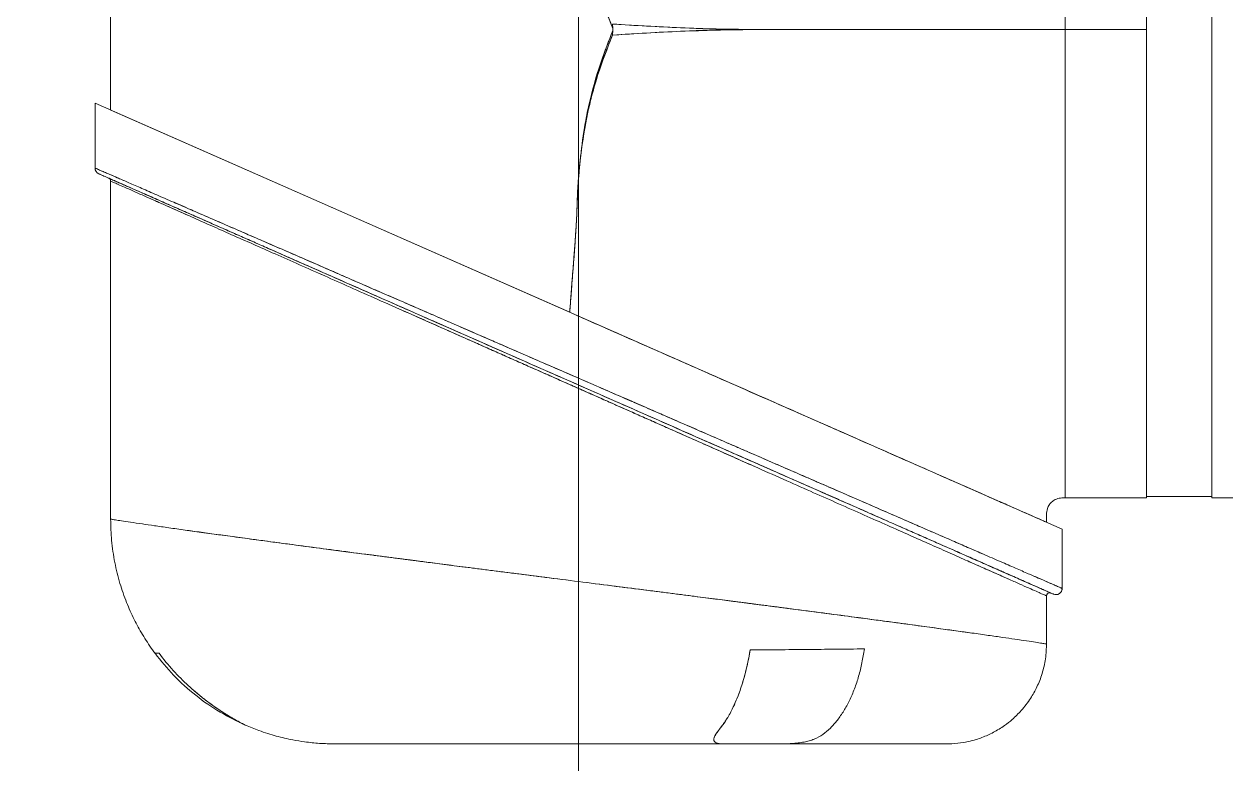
# Model space of a CAD drawing. Header units: millimetres. Extents: x 54 to 415, y 5 to 258.
# Drawn here: x 105.48 to 111.9, y 225.33 to 229.28 of the extents above; entities that cross this region are included whole.
import ezdxf

# ---------------------------------------------------------------- set-up
doc = ezdxf.new("R2010")
doc.units = ezdxf.units.MM
doc.linetypes.add('CENTERX2', pattern=[20.32, 12.7, -2.54, 2.54, -2.54])

msp = doc.modelspace()

# ---------------------------------------------------------------- linework, layer by layer
at = {"color": 7, "linetype": 'CENTERX2', "lineweight": 0, "ltscale": 1.333333}
msp.add_line((108.44165, 234.42107), (108.44165, 224.30773), dxfattribs=at)
at = {"color": 7, "linetype": 'Continuous', "lineweight": 15}
for p, q in [((105.94165, 232.07107), (105.94165, 228.82415)), ((111.47498, 231.74691), (111.47498, 226.76189)), ((111.82498, 231.75357), (111.82498, 226.75523)), ((111.82498, 231.74691), (111.82498, 226.76189)), ((108.62464, 229.2599), (108.62295, 229.2837)), ((108.62464, 229.2599), (108.62295, 229.2837)), ((108.62464, 229.2489), (108.62295, 229.2251)), ((108.62295, 229.2251), (108.62464, 229.2489)), ((108.62464, 229.2489), (108.62464, 229.2599)), ((108.62464, 229.2599), (108.62464, 229.2489)), ((111.47498, 229.2544), (111.04165, 229.2544)), ((105.85831, 228.86082), (105.85831, 228.51505)), ((111.02498, 226.58748), (105.85831, 228.86082)), ((108.39441, 227.74494), (105.94241, 228.82382)), ((108.44165, 228.46125), (108.44947, 228.55404)), ((108.44947, 228.55404), (108.4499, 228.554)), ((105.94165, 228.44584), (105.94165, 226.64107)), ((111.04165, 226.755), (111.47498, 226.755)), ((111.47498, 226.76107), (111.82498, 226.76107)), ((111.82498, 226.7544), (111.97498, 226.7544)), ((111.02498, 226.27079), (111.02498, 226.58748)), ((110.94165, 225.97364), (110.94165, 226.23109))]:
    msp.add_line(p, q, dxfattribs=at)
at = {"color": 7, "linetype": 'CENTERX2', "lineweight": 0}
msp.add_circle((115.70831, 174.75907), 62.01667, dxfattribs=at)
at = {"color": 7, "linetype": 'Continuous', "lineweight": 15}
msp.add_circle((115.70831, 174.75907), 56.66667, dxfattribs=at)
for centre, radius, start, end in [((105.89165, 228.51505), 0.03333, 180, 246.250506), ((105.92498, 228.44576), 0.01667, 0, 66.250506), ((110.99165, 226.27105), 0.03333, 246.250506, 0), ((110.95831, 226.23109), 0.01667, 66.250506, 180)]:
    msp.add_arc(centre, radius, start, end, dxfattribs=at)
for points, knots in [([(111.04165, 229.2544), (111.04165, 229.33603), (111.04165, 229.49948), (111.04165, 229.74237), (111.04165, 229.9804), (111.04165, 230.21136), (111.04165, 230.43314), (111.04165, 230.64368), (111.04165, 230.84066), (111.04165, 231.02232), (111.04165, 231.18712), (111.04165, 231.33334), (111.04165, 231.45952), (111.04165, 231.5646), (111.04165, 231.64766), (111.04165, 231.708), (111.04165, 231.74514), (111.04165, 231.75808), (111.04165, 231.74533), (111.04165, 231.70834), (111.04165, 231.64813), (111.04165, 231.56523), (111.04165, 231.46016), (111.04165, 231.33395), (111.04165, 231.18764), (111.04165, 231.02282), (111.04165, 230.84117), (111.04165, 230.64415), (111.04165, 230.43354), (111.04165, 230.21168), (111.04165, 229.98068), (111.04165, 229.74256), (111.04165, 229.49956), (111.04165, 229.33603), (111.04165, 229.2544)], [0, 0, 0, 0, 0.0311936, 0.0624662, 0.0937216, 0.1248574, 0.1561008, 0.187374, 0.2185675, 0.249725, 0.2810045, 0.3122848, 0.3434681, 0.3747482, 0.40604, 0.437343, 0.4685889, 0.4998768, 0.5311815, 0.5624692, 0.5937359, 0.6250402, 0.6563457, 0.6875979, 0.7188899, 0.750191, 0.78135, 0.8125442, 0.8438515, 0.8751002, 0.9062374, 0.9375057, 0.968805, 1, 1, 1, 1]), ([(111.47498, 229.2544), (111.47498, 229.3236), (111.47498, 229.46199), (111.47498, 229.66988), (111.47498, 229.87708), (111.47498, 230.07979), (111.47498, 230.27539), (111.47498, 230.46288), (111.47498, 230.64378), (111.47498, 230.81421), (111.47498, 230.97279), (111.47498, 231.11855), (111.47498, 231.25262), (111.47498, 231.37212), (111.47498, 231.47617), (111.47498, 231.56435), (111.47498, 231.63712), (111.47498, 231.69317), (111.47498, 231.73194), (111.47498, 231.75314), (111.47498, 231.75571), (111.47498, 231.73899), (111.47498, 231.70491), (111.47498, 231.65505), (111.47498, 231.5887), (111.47498, 231.50578), (111.47498, 231.4064), (111.47498, 231.29083), (111.47498, 231.15919), (111.47498, 231.01397), (111.47498, 230.85722), (111.47498, 230.6906), (111.47498, 230.51203), (111.47498, 230.32476), (111.47498, 230.13078), (111.47498, 229.93186), (111.47498, 229.72597), (111.47498, 229.54256), (111.47498, 229.38473), (111.47498, 229.29784), (111.47498, 229.2544)], [0, 0, 0, 0, 0.0264435, 0.0528871, 0.08, 0.1073125, 0.1337605, 0.1603941, 0.1873145, 0.2146281, 0.2410459, 0.2676485, 0.2945362, 0.3218143, 0.348266, 0.3749004, 0.4018159, 0.4291138, 0.4559619, 0.4828083, 0.5100599, 0.5377426, 0.5638242, 0.5901729, 0.6165213, 0.6431446, 0.670053, 0.6969611, 0.7242625, 0.7519714, 0.7785829, 0.8051943, 0.8321893, 0.8595804, 0.8860031, 0.912611, 0.9395048, 0.966791, 0.9833955, 1, 1, 1, 1]), ([(108.62464, 229.2599), (108.59609, 229.33413), (108.53858, 229.48364), (108.47949, 229.71678), (108.45957, 229.87581), (108.44969, 229.95478)], [0, 0, 0, 0, 0.3317279, 0.6681301, 1, 1, 1, 1]), ([(108.44969, 229.95478), (108.45658, 229.89516), (108.47037, 229.77598), (108.50917, 229.59979), (108.5587, 229.42678), (108.60275, 229.3153), (108.62464, 229.2599)], [0, 0, 0, 0, 0.2502094, 0.5001679, 0.7515877, 1, 1, 1, 1]), ([(108.44947, 228.55404), (108.45645, 228.61361), (108.47042, 228.73277), (108.50915, 228.90898), (108.55871, 229.08203), (108.60275, 229.1935), (108.62464, 229.2489)], [0, 0, 0, 0, 0.2500242, 0.500187, 0.751597, 1, 1, 1, 1]), ([(108.62464, 229.2489), (108.59609, 229.17467), (108.53858, 229.02517), (108.47949, 228.79202), (108.45957, 228.63299), (108.44969, 228.55402)], [0, 0, 0, 0, 0.33172832, 0.6681306, 1, 1, 1, 1]), ([(108.62295, 229.2251), (108.60564, 229.18251), (108.57381, 229.10422), (108.53803, 228.99431), (108.51523, 228.91337), (108.50069, 228.85509), (108.49093, 228.8126), (108.48198, 228.76993), (108.47268, 228.72087), (108.46419, 228.66947), (108.45726, 228.61994), (108.45275, 228.58282), (108.45056, 228.56222), (108.44969, 228.55402)], [0, 0, 0, 0, 0.1982502, 0.3644323, 0.4981128, 0.5607915, 0.6234463, 0.6860974, 0.7487658, 0.8387683, 0.910677, 0.964438, 1, 1, 1, 1]), ([(108.4499, 228.554), (108.46003, 228.63105), (108.48027, 228.785), (108.53888, 229.01011), (108.59503, 229.15371), (108.62295, 229.2251)], [0, 0, 0, 0, 0.33504315, 0.66941186, 1, 1, 1, 1]), ([(108.62295, 229.2837), (108.71326, 229.27855), (108.89729, 229.26805), (109.1772, 229.2543), (109.4627, 229.25472), (109.65422, 229.25451), (109.74998, 229.2544)], [0, 0, 0, 0, 0.2406819, 0.4904894, 0.7452646, 1, 1, 1, 1]), ([(109.74998, 229.2544), (109.62217, 229.25397), (109.36766, 229.25312), (108.99173, 229.2613), (108.74411, 229.27634), (108.62295, 229.2837)], [0, 0, 0, 0, 0.3399995, 0.6770637, 1, 1, 1, 1]), ([(109.74998, 229.2544), (109.62217, 229.25483), (109.36766, 229.25569), (108.99173, 229.24751), (108.74411, 229.23246), (108.62295, 229.2251)], [0, 0, 0, 0, 0.3399995, 0.6770637, 1, 1, 1, 1]), ([(108.62295, 229.2251), (108.71326, 229.23026), (108.89729, 229.24076), (109.1772, 229.25451), (109.4627, 229.25408), (109.65422, 229.25429), (109.74998, 229.2544)], [0, 0, 0, 0, 0.2406822, 0.4904895, 0.7452646, 1, 1, 1, 1]), ([(111.04165, 229.2544), (110.92109, 229.25436), (110.787, 229.25432), (110.63938, 229.25428), (110.59878, 229.25428), (110.55819, 229.25427), (110.51759, 229.25427), (110.477, 229.25427), (110.43641, 229.25427), (110.3902, 229.25429), (110.33321, 229.25429), (110.26025, 229.25428), (110.17176, 229.25427), (110.07463, 229.25427), (109.97808, 229.2543), (109.89131, 229.25433), (109.81662, 229.25437), (109.77085, 229.25439), (109.74998, 229.2544)], [0, 0, 0, 0, 0.2800057, 0.3114353, 0.3428645, 0.3742932, 0.4057213, 0.4371485, 0.4685748, 0.5, 0.5444546, 0.6009401, 0.6694557, 0.75, 0.8265275, 0.8937019, 0.9515254, 1, 1, 1, 1]), ([(109.74998, 229.2544), (109.77578, 229.25439), (109.83537, 229.25435), (109.93676, 229.25429), (110.06217, 229.25424), (110.21161, 229.25422), (110.38507, 229.25425), (110.58257, 229.25432), (110.8041, 229.2544), (110.9598, 229.2544), (111.04165, 229.2544)], [0, 0, 0, 0, 0.0599088, 0.1384058, 0.2354966, 0.3511869, 0.4854816, 0.6383837, 0.809892, 1, 1, 1, 1]), ([(111.04165, 229.2544), (111.04165, 229.17218), (111.04165, 229.00747), (111.04165, 228.76321), (111.04165, 228.52451), (111.04165, 228.29369), (111.04165, 228.07187), (111.04165, 227.86137), (111.04165, 227.66451), (111.04165, 227.4831), (111.04165, 227.31853), (111.04165, 227.17271), (111.04165, 227.04705), (111.04165, 226.94243), (111.04165, 226.85984), (111.04165, 226.80001), (111.04165, 226.76325), (111.04165, 226.75074), (111.04165, 226.76376), (111.04165, 226.80105), (111.04165, 226.86133), (111.04165, 226.94438), (111.04165, 227.04931), (111.04165, 227.17546), (111.04165, 227.3217), (111.04165, 227.48653), (111.04165, 227.66812), (111.04165, 227.86536), (111.04165, 228.07603), (111.04165, 228.29775), (111.04165, 228.52889), (111.04165, 228.76719), (111.04165, 229.01001), (111.04165, 229.17299), (111.04165, 229.2544)], [0, 0, 0, 0, 0.0314203, 0.0629452, 0.0942649, 0.1253779, 0.156586, 0.1880051, 0.219166, 0.2502894, 0.2816656, 0.3129444, 0.3440511, 0.375284, 0.4066938, 0.4378533, 0.4690088, 0.5004215, 0.5316512, 0.5627473, 0.5940085, 0.6253819, 0.6565062, 0.6876621, 0.7190714, 0.750272, 0.781375, 0.8126816, 0.8440177, 0.8751256, 0.9063059, 0.9377192, 0.9688887, 1, 1, 1, 1]), ([(111.47498, 229.2544), (111.47498, 229.18528), (111.47498, 229.04704), (111.47498, 228.83938), (111.47498, 228.63242), (111.47498, 228.42992), (111.47498, 228.23452), (111.47498, 228.04719), (111.47498, 227.86643), (111.47498, 227.69604), (111.47498, 227.53742), (111.47498, 227.39153), (111.47498, 227.25734), (111.47498, 227.1377), (111.47498, 227.03342), (111.47498, 226.94512), (111.47498, 226.87216), (111.47498, 226.81599), (111.47498, 226.77705), (111.47498, 226.75572), (111.47498, 226.75304), (111.47498, 226.76958), (111.47498, 226.80348), (111.47498, 226.85319), (111.47498, 226.91941), (111.47498, 227.00218), (111.47498, 227.10146), (111.47498, 227.21699), (111.47498, 227.34859), (111.47498, 227.49374), (111.47498, 227.65038), (111.47498, 227.81683), (111.47498, 227.99521), (111.47498, 228.18232), (111.47498, 228.37619), (111.47498, 228.57504), (111.47498, 228.7809), (111.47498, 228.96461), (111.47498, 229.12309), (111.47498, 229.21063), (111.47498, 229.2544)], [0, 0, 0, 0, 0.0264141, 0.052828, 0.0799093, 0.107189, 0.1336073, 0.1602107, 0.1871, 0.2143809, 0.2407989, 0.2674017, 0.2942897, 0.321568, 0.3480332, 0.3746825, 0.4016133, 0.4289273, 0.4557566, 0.4825836, 0.5098165, 0.5374782, 0.5635655, 0.58992, 0.6162744, 0.6429033, 0.6698252, 0.6967471, 0.7240627, 0.751787, 0.7783836, 0.80498, 0.8319593, 0.859334, 0.8857556, 0.912362, 0.9392555, 0.9665407, 0.9832704, 1, 1, 1, 1]), ([(108.4499, 228.554), (108.44746, 228.52623), (108.44273, 228.47238), (108.43552, 228.39149), (108.43415, 228.31109), (108.42997, 228.23009), (108.42568, 228.15772), (108.42082, 228.08994), (108.41575, 228.02254), (108.40961, 227.94439), (108.40346, 227.86619), (108.3983, 227.7988), (108.39554, 227.76062), (108.39441, 227.74494)], [0, 0, 0, 0, 0.1031012, 0.1999687, 0.3002699, 0.4003905, 0.4999597, 0.5684443, 0.6517212, 0.7499848, 0.8584084, 0.9418491, 1, 1, 1, 1]), ([(108.44969, 228.55402), (108.44858, 228.5425), (108.44562, 228.51161), (108.44322, 228.48066), (108.44171, 228.46125)], [0, 0, 0, 0, 0.3726892, 1, 1, 1, 1]), ([(105.85831, 228.51505), (105.85883, 228.51482), (105.85987, 228.51437), (105.86826, 228.51072), (105.88167, 228.5049), (105.90311, 228.4956), (105.93527, 228.48162), (105.98142, 228.46157), (106.03857, 228.43676), (106.10699, 228.40704), (106.187, 228.37229), (106.27007, 228.33622), (106.35317, 228.30012), (106.43385, 228.26507), (106.52105, 228.2272), (106.60958, 228.18876), (106.69855, 228.15011), (106.78727, 228.11157), (106.88125, 228.07075), (106.9783, 228.02861), (107.06247, 227.99206), (107.13187, 227.96191), (107.18742, 227.93777), (107.2447, 227.91289), (107.3037, 227.88727), (107.36442, 227.8609), (107.42686, 227.83379), (107.51406, 227.79593), (107.63023, 227.74544), (107.74274, 227.69657), (107.8266, 227.66016), (107.87766, 227.63799), (107.92835, 227.61598), (107.97298, 227.59661), (108.02817, 227.57262), (108.1004, 227.54121), (108.20029, 227.49781), (108.31577, 227.4477), (108.39799, 227.412), (108.44165, 227.39305)], [0, 0, 0, 0, 0.0277954, 0.0556409, 0.0835475, 0.111526, 0.1508139, 0.1904606, 0.2304941, 0.2716262, 0.3134406, 0.3559632, 0.3876388, 0.4199052, 0.4527709, 0.4862445, 0.5147742, 0.5439765, 0.5738553, 0.6044143, 0.6336571, 0.6494777, 0.6655969, 0.682015, 0.6987325, 0.7157495, 0.7330664, 0.7506835, 0.7875964, 0.8274433, 0.8405744, 0.8539956, 0.867707, 0.8803901, 0.8889238, 0.9108109, 0.9366195, 0.9663492, 1, 1, 1, 1]), ([(108.44165, 227.39305), (108.40004, 227.41111), (108.32143, 227.44524), (108.21059, 227.49334), (108.12465, 227.53067), (108.06046, 227.55858), (108.01488, 227.5784), (107.96413, 227.60045), (107.90659, 227.62543), (107.84146, 227.65371), (107.77775, 227.68137), (107.71617, 227.70811), (107.65674, 227.73393), (107.59945, 227.75882), (107.54429, 227.78279), (107.452, 227.82288), (107.32615, 227.87752), (107.1718, 227.94456), (107.0228, 228.0093), (106.87921, 228.07164), (106.74139, 228.1315), (106.61194, 228.18774), (106.49105, 228.24023), (106.37907, 228.28886), (106.27772, 228.33289), (106.18701, 228.37228), (106.10699, 228.40704), (106.04411, 228.43435), (105.99529, 228.45555), (105.9577, 228.47188), (105.92612, 228.4856), (105.89817, 228.49774), (105.87602, 228.50735), (105.86108, 228.51384), (105.85924, 228.51465), (105.85831, 228.51505)], [0, 0, 0, 0, 0.0320708, 0.0606012, 0.0855911, 0.0986598, 0.1104988, 0.1211082, 0.1382986, 0.1555751, 0.17238, 0.1887133, 0.2045753, 0.2199659, 0.2348853, 0.2493337, 0.2953807, 0.3393236, 0.3811684, 0.4268614, 0.4710509, 0.5137492, 0.5582404, 0.6016584, 0.6440233, 0.6865453, 0.7283611, 0.7694966, 0.7995611, 0.8294051, 0.8590406, 0.8884792, 0.9257646, 0.9629296, 1, 1, 1, 1]), ([(105.87822, 228.48454), (105.87927, 228.48408), (105.88135, 228.48316), (105.89835, 228.47568), (105.92545, 228.46376), (105.9634, 228.44706), (106.0119, 228.42572), (106.0708, 228.3998), (106.13972, 228.36948), (106.21848, 228.33483), (106.30673, 228.29599), (106.404, 228.2532), (106.50997, 228.20657), (106.63184, 228.15295), (106.7709, 228.09176), (106.92838, 228.02247), (107.09497, 227.94917), (107.26985, 227.87222), (107.45182, 227.79216), (107.63975, 227.70946), (107.83265, 227.62459), (108.02909, 227.53816), (108.22808, 227.4506), (108.42823, 227.36253), (108.62839, 227.27447), (108.82738, 227.18691), (109.02382, 227.10047), (109.21671, 227.0156), (109.40465, 226.93291), (109.58662, 226.85285), (109.76149, 226.7759), (109.92809, 226.7026), (110.08556, 226.63331), (110.22462, 226.57212), (110.34649, 226.5185), (110.45246, 226.47187), (110.54972, 226.42908), (110.63798, 226.39025), (110.71674, 226.35559), (110.78565, 226.32527), (110.84455, 226.29935), (110.89305, 226.27802), (110.931, 226.26132), (110.95809, 226.24939), (110.97509, 226.24192), (110.97718, 226.241), (110.97822, 226.24054)], [0, 0, 0, 0, 0.0199204, 0.0398135, 0.0597812, 0.0797996, 0.0998357, 0.1199893, 0.1402341, 0.1605318, 0.1809782, 0.201541, 0.2221754, 0.2429726, 0.2680817, 0.2933193, 0.3187887, 0.3443409, 0.3700669, 0.3959156, 0.42182, 0.4478711, 0.4739038, 0.5, 0.5261005, 0.5521317, 0.5781828, 0.6040886, 0.6299331, 0.6556633, 0.6812141, 0.7066834, 0.7319224, 0.7570274, 0.7778283, 0.7984627, 0.8190219, 0.8394719, 0.8597696, 0.8800107, 0.9001679, 0.9202041, 0.9402188, 0.9601883, 0.9800814, 1, 1, 1, 1]), ([(110.97822, 226.24054), (110.97718, 226.241), (110.97509, 226.24192), (110.9581, 226.24939), (110.93099, 226.26132), (110.89304, 226.27802), (110.84455, 226.29936), (110.78564, 226.32527), (110.71672, 226.3556), (110.63797, 226.39025), (110.54971, 226.42908), (110.45245, 226.47188), (110.34648, 226.51851), (110.22461, 226.57213), (110.08554, 226.63332), (109.92807, 226.70261), (109.76147, 226.77591), (109.5866, 226.85285), (109.40463, 226.93292), (109.21669, 227.01561), (109.0238, 227.10048), (108.82736, 227.18692), (108.62837, 227.27447), (108.42821, 227.36254), (108.22806, 227.45061), (108.02906, 227.53817), (107.83262, 227.6246), (107.63974, 227.70947), (107.4518, 227.79216), (107.26983, 227.87223), (107.09495, 227.94918), (106.92836, 228.02248), (106.77089, 228.09177), (106.63182, 228.15295), (106.50995, 228.20658), (106.40399, 228.2532), (106.30672, 228.296), (106.21847, 228.33483), (106.13971, 228.36948), (106.07079, 228.39981), (106.01189, 228.42572), (105.9634, 228.44706), (105.92545, 228.46376), (105.89835, 228.47568), (105.88135, 228.48316), (105.87927, 228.48408), (105.87822, 228.48454)], [0, 0, 0, 0, 0.0199204, 0.0398135, 0.0597812, 0.0797996, 0.0998357, 0.1199893, 0.1402341, 0.1605318, 0.1809782, 0.201541, 0.2221754, 0.2429726, 0.2680817, 0.2933193, 0.3187887, 0.3443409, 0.3700669, 0.3959156, 0.42182, 0.4478711, 0.4739038, 0.5, 0.5261005, 0.5521317, 0.5781828, 0.6040886, 0.6299331, 0.6556633, 0.6812141, 0.7066834, 0.7319224, 0.7570274, 0.7778283, 0.7984627, 0.8190219, 0.8394719, 0.8597696, 0.8800107, 0.9001679, 0.9202041, 0.9402188, 0.9601883, 0.9800814, 1, 1, 1, 1]), ([(110.96503, 226.24634), (110.96468, 226.2465), (110.96398, 226.24681), (110.95831, 226.2493), (110.94907, 226.25337), (110.93538, 226.25939), (110.91677, 226.26758), (110.89319, 226.27795), (110.8652, 226.29027), (110.83297, 226.30445), (110.79659, 226.32046), (110.75596, 226.33833), (110.70937, 226.35883), (110.65638, 226.38215), (110.59652, 226.40849), (110.53179, 226.43697), (110.46501, 226.46635), (110.39702, 226.49627), (110.32851, 226.52641), (110.25673, 226.55799), (110.18168, 226.59102), (110.09487, 226.62921), (109.99522, 226.67306), (109.88048, 226.72354), (109.75968, 226.7767), (109.61728, 226.83935), (109.45252, 226.91185), (109.26376, 226.9949), (109.06723, 227.08137), (108.86455, 227.17055), (108.65746, 227.26167), (108.4484, 227.35366), (108.23934, 227.44565), (108.03225, 227.53677), (107.84617, 227.61864), (107.6811, 227.69127), (107.53745, 227.75448), (107.39814, 227.81577), (107.2736, 227.87057), (107.16223, 227.91958), (107.06398, 227.96281), (106.96976, 228.00426), (106.87963, 228.04392), (106.79493, 228.08119), (106.71508, 228.11632), (106.64006, 228.14933), (106.56829, 228.18091), (106.49975, 228.21107), (106.42826, 228.24252), (106.35524, 228.27465), (106.28244, 228.30668), (106.21717, 228.3354), (106.16027, 228.36044), (106.11115, 228.38205), (106.06851, 228.40081), (106.03104, 228.4173), (105.99903, 228.43138), (105.97287, 228.4429), (105.95369, 228.45133), (105.94083, 228.45699), (105.93312, 228.46038), (105.93217, 228.4608), (105.93169, 228.46101)], [0, 0, 0, 0, 0.0115707, 0.0231344, 0.0347112, 0.0470727, 0.0601935, 0.0733341, 0.0865229, 0.0995505, 0.1125904, 0.1256694, 0.1388143, 0.1535547, 0.1683201, 0.1831469, 0.1980711, 0.2113084, 0.2245619, 0.2378554, 0.2512127, 0.264657, 0.2825959, 0.3006345, 0.3193943, 0.3382522, 0.3642436, 0.3906775, 0.4175159, 0.4448412, 0.4723524, 0.4999971, 0.5276263, 0.5551377, 0.5824783, 0.6026072, 0.6226947, 0.6422505, 0.6617501, 0.6768307, 0.6918626, 0.70659, 0.7209872, 0.7353487, 0.7487824, 0.7621344, 0.7754279, 0.7886867, 0.8019347, 0.8189672, 0.8358908, 0.8527592, 0.8687015, 0.8836635, 0.8985761, 0.9134796, 0.9288451, 0.9441668, 0.9594904, 0.9730021, 0.9864947, 1, 1, 1, 1]), ([(105.93169, 228.46101), (105.93204, 228.46086), (105.93274, 228.46055), (105.93841, 228.45806), (105.94765, 228.45399), (105.96134, 228.44797), (105.97995, 228.43978), (106.00353, 228.4294), (106.03151, 228.41709), (106.06375, 228.40291), (106.10013, 228.3869), (106.14076, 228.36902), (106.18735, 228.34852), (106.24034, 228.32521), (106.3002, 228.29887), (106.36493, 228.27039), (106.43171, 228.24101), (106.4997, 228.21109), (106.56821, 228.18094), (106.63999, 228.14936), (106.71503, 228.11634), (106.80185, 228.07814), (106.9015, 228.0343), (107.01624, 227.98381), (107.13704, 227.93066), (107.27944, 227.868), (107.4442, 227.79551), (107.63296, 227.71245), (107.82948, 227.62598), (108.03217, 227.5368), (108.23926, 227.44568), (108.44832, 227.3537), (108.65738, 227.26171), (108.86447, 227.17059), (109.05055, 227.08871), (109.21562, 227.01608), (109.35926, 226.95288), (109.49858, 226.89158), (109.62312, 226.83678), (109.73449, 226.78778), (109.83274, 226.74455), (109.92696, 226.70309), (110.01709, 226.66344), (110.10179, 226.62617), (110.18164, 226.59104), (110.25666, 226.55803), (110.32843, 226.52645), (110.39697, 226.49629), (110.46846, 226.46483), (110.54148, 226.43271), (110.61428, 226.40067), (110.67955, 226.37196), (110.73645, 226.34692), (110.78557, 226.3253), (110.82821, 226.30655), (110.86568, 226.29006), (110.89769, 226.27597), (110.92385, 226.26446), (110.94303, 226.25602), (110.95589, 226.25037), (110.9636, 226.24697), (110.96455, 226.24655), (110.96503, 226.24634)], [0, 0, 0, 0, 0.0115707, 0.0231344, 0.0347112, 0.0470727, 0.0601935, 0.0733341, 0.0865229, 0.0995505, 0.1125904, 0.1256694, 0.1388143, 0.1535547, 0.1683201, 0.1831469, 0.1980711, 0.2113084, 0.2245619, 0.2378554, 0.2512127, 0.264657, 0.2825959, 0.3006345, 0.3193943, 0.3382522, 0.3642436, 0.3906775, 0.4175159, 0.4448412, 0.4723524, 0.4999971, 0.5276263, 0.5551377, 0.5824783, 0.6026072, 0.6226947, 0.6422505, 0.6617501, 0.6768307, 0.6918626, 0.70659, 0.7209872, 0.7353487, 0.7487824, 0.7621344, 0.7754279, 0.7886867, 0.8019347, 0.8189672, 0.8358908, 0.8527592, 0.8687015, 0.8836635, 0.8985761, 0.9134796, 0.9288451, 0.9441668, 0.9594904, 0.9730021, 0.9864947, 1, 1, 1, 1]), ([(108.39441, 227.74494), (108.39544, 227.7594), (108.39781, 227.79268), (108.40213, 227.84914), (108.40719, 227.91383), (108.41237, 227.97931), (108.41692, 228.03842), (108.42108, 228.0939), (108.42472, 228.14515), (108.42784, 228.19431), (108.43035, 228.23839), (108.43247, 228.28164), (108.43428, 228.32568), (108.4358, 228.37074), (108.43722, 228.41632), (108.44017, 228.44628), (108.44165, 228.46125)], [0, 0, 0, 0, 0.0605787, 0.1394394, 0.2365828, 0.3317056, 0.4139358, 0.4842892, 0.564201, 0.6286021, 0.6901056, 0.7487147, 0.809527, 0.8742567, 0.937146, 1, 1, 1, 1]), ([(108.44165, 228.46065), (108.43977, 228.43991), (108.43578, 228.39564), (108.43475, 228.32928), (108.43157, 228.26236), (108.42798, 228.19597), (108.42383, 228.13217), (108.41933, 228.07), (108.41445, 228.00617), (108.40918, 227.9389), (108.40378, 227.8704), (108.39891, 227.8064), (108.39589, 227.76514), (108.39441, 227.74494)], [0, 0, 0, 0, 0.0870678, 0.1858027, 0.2774271, 0.3672482, 0.4638506, 0.5448149, 0.6278933, 0.7315982, 0.8269843, 0.9152671, 1, 1, 1, 1]), ([(108.44171, 228.46125), (108.4417, 228.46115), (108.44168, 228.46095), (108.44166, 228.46075), (108.44165, 228.46065)], [0, 0, 0, 0, 0.4999838, 1, 1, 1, 1]), ([(106.13195, 228.36147), (106.11192, 228.37034), (106.07206, 228.38799), (106.02512, 228.40878), (105.98782, 228.42531), (105.96138, 228.43701), (105.94473, 228.44439), (105.94267, 228.4453), (105.94165, 228.44576)], [0, 0, 0, 0, 0.1689765, 0.3362025, 0.5018021, 0.6684516, 0.8344719, 1, 1, 1, 1]), ([(105.94165, 228.44576), (105.94267, 228.4453), (105.94473, 228.44439), (105.96138, 228.43701), (105.98782, 228.42531), (106.02512, 228.40878), (106.07206, 228.38799), (106.11191, 228.37034), (106.13195, 228.36147)], [0, 0, 0, 0, 0.165523, 0.3315433, 0.4981979, 0.6637894, 0.8310153, 1, 1, 1, 1]), ([(106.67388, 228.12143), (106.63542, 228.13846), (106.5594, 228.17213), (106.45605, 228.2179), (106.3608, 228.2601), (106.27473, 228.29822), (106.19706, 228.33262), (106.15353, 228.3519), (106.13195, 228.36147)], [0, 0, 0, 0, 0.1720422, 0.3400648, 0.50414, 0.6722081, 0.8374619, 1, 1, 1, 1]), ([(106.13195, 228.36147), (106.14793, 228.35438), (106.1801, 228.34014), (106.23529, 228.31569), (106.29592, 228.28883), (106.36878, 228.25657), (106.45604, 228.21791), (106.5594, 228.17213), (106.63542, 228.13846), (106.67388, 228.12143)], [0, 0, 0, 0, 0.12165203, 0.24482155, 0.36955105, 0.49588144, 0.65994431, 0.82795976, 1, 1, 1, 1]), ([(107.48494, 227.76218), (107.43296, 227.7852), (107.33128, 227.83023), (107.1873, 227.894), (107.04901, 227.95527), (106.91678, 228.01383), (106.78999, 228.06999), (106.71216, 228.10447), (106.67388, 228.12143)], [0, 0, 0, 0, 0.1755891, 0.3435394, 0.5038742, 0.6745795, 0.8399399, 1, 1, 1, 1]), ([(106.67388, 228.12143), (106.71216, 228.10447), (106.78999, 228.06999), (106.91678, 228.01383), (107.04901, 227.95528), (107.1873, 227.894), (107.33127, 227.83023), (107.43296, 227.7852), (107.48494, 227.76218)], [0, 0, 0, 0, 0.1600562, 0.3254166, 0.4961258, 0.6564532, 0.8244036, 1, 1, 1, 1]), ([(107.48494, 227.76218), (107.51613, 227.74836), (107.58023, 227.71996), (107.68063, 227.67548), (107.78743, 227.62818), (107.89688, 227.57972), (107.99399, 227.5367), (108.07804, 227.49947), (108.14833, 227.46834), (108.21565, 227.43853), (108.283, 227.40868), (108.3576, 227.37564), (108.41207, 227.35152), (108.44165, 227.33842)], [0, 0, 0, 0, 0.1019158, 0.2094517, 0.3226104, 0.4413943, 0.5536103, 0.6254209, 0.7020699, 0.7708625, 0.8328716, 0.9092509, 1, 1, 1, 1]), ([(108.44165, 227.33842), (108.416, 227.34978), (108.36814, 227.37098), (108.30155, 227.40046), (108.2452, 227.42543), (108.18895, 227.45035), (108.12432, 227.47898), (108.05009, 227.51185), (107.97051, 227.54711), (107.8689, 227.59211), (107.74713, 227.64602), (107.61164, 227.70605), (107.52619, 227.74391), (107.48494, 227.76218)], [0, 0, 0, 0, 0.0786907, 0.1468482, 0.2044723, 0.2519548, 0.320018, 0.4038329, 0.4816221, 0.5672891, 0.7211644, 0.8653995, 1, 1, 1, 1]), ([(108.39441, 227.74494), (108.4681, 227.71251), (108.61598, 227.64745), (108.83856, 227.54951), (109.06097, 227.45165), (109.27827, 227.35604), (109.4879, 227.2638), (109.68955, 227.17508), (109.8845, 227.08929), (110.06586, 227.0095), (110.23176, 226.9365), (110.38237, 226.87023), (110.52019, 226.80959), (110.63801, 226.75775), (110.73551, 226.71485), (110.81003, 226.68206), (110.86677, 226.6571), (110.90717, 226.63932), (110.93304, 226.62794), (110.94343, 226.62337), (110.93846, 226.62555), (110.91908, 226.63408), (110.8853, 226.64894), (110.83764, 226.66992), (110.77636, 226.69688), (110.70197, 226.72961), (110.61493, 226.76791), (110.51463, 226.81204), (110.40097, 226.86205), (110.27381, 226.918), (110.13515, 226.97901), (109.98309, 227.04592), (109.8185, 227.11834), (109.64103, 227.19642), (109.45437, 227.27855), (109.25727, 227.36528), (109.05142, 227.45585), (108.83692, 227.55023), (108.61723, 227.64689), (108.46885, 227.71218), (108.39441, 227.74494)], [0, 0, 0, 0, 0.0290511, 0.058303, 0.0881913, 0.1183014, 0.1473052, 0.1765184, 0.2064081, 0.2365397, 0.2645608, 0.2927967, 0.3217422, 0.3509485, 0.3769096, 0.4030802, 0.4260154, 0.4491092, 0.4724567, 0.4961545, 0.5188512, 0.5415482, 0.5642411, 0.5869349, 0.6096905, 0.6326661, 0.6556429, 0.6788318, 0.7030589, 0.7274337, 0.7522553, 0.777224, 0.8036415, 0.8302254, 0.8573192, 0.884584, 0.9129484, 0.9415027, 0.97065, 1, 1, 1, 1]), ([(108.44165, 227.39305), (108.48325, 227.37499), (108.56187, 227.34086), (108.6727, 227.29276), (108.75865, 227.25543), (108.82283, 227.22752), (108.86841, 227.2077), (108.91917, 227.18565), (108.9767, 227.16067), (109.04184, 227.13239), (109.10555, 227.10472), (109.16712, 227.07798), (109.22655, 227.05217), (109.28384, 227.02728), (109.33901, 227.00331), (109.43129, 226.96322), (109.55714, 226.90858), (109.7115, 226.84154), (109.8605, 226.7768), (110.00408, 226.71446), (110.14191, 226.6546), (110.27136, 226.59836), (110.39224, 226.54587), (110.50423, 226.49723), (110.60557, 226.4532), (110.69629, 226.41381), (110.7763, 226.37906), (110.83918, 226.35174), (110.888, 226.33054), (110.9256, 226.31422), (110.95718, 226.3005), (110.98513, 226.28836), (111.00727, 226.27874), (111.02221, 226.27225), (111.02406, 226.27145), (111.02498, 226.27105)], [0, 0, 0, 0, 0.0320708, 0.0606012, 0.0855911, 0.0986598, 0.1104988, 0.1211082, 0.1382986, 0.1555751, 0.17238, 0.1887133, 0.2045753, 0.2199659, 0.2348853, 0.2493337, 0.2953807, 0.3393236, 0.3811684, 0.4268614, 0.4710509, 0.5137492, 0.5582404, 0.6016584, 0.6440233, 0.6865453, 0.7283611, 0.7694966, 0.7995611, 0.8294051, 0.8590406, 0.8884792, 0.9257646, 0.9629296, 1, 1, 1, 1]), ([(111.02498, 226.27105), (111.02446, 226.27127), (111.02342, 226.27173), (111.01503, 226.27537), (111.00162, 226.2812), (110.98019, 226.2905), (110.94802, 226.30448), (110.90187, 226.32452), (110.84473, 226.34933), (110.7763, 226.37906), (110.69629, 226.41381), (110.61322, 226.44988), (110.53013, 226.48598), (110.44944, 226.52103), (110.36224, 226.5589), (110.27372, 226.59734), (110.18475, 226.63599), (110.09602, 226.67453), (110.00205, 226.71534), (109.90499, 226.75748), (109.82082, 226.79404), (109.75142, 226.82419), (109.69587, 226.84833), (109.6386, 226.8732), (109.5796, 226.89883), (109.51888, 226.92519), (109.45644, 226.95231), (109.36924, 226.99017), (109.25306, 227.04065), (109.14055, 227.08952), (109.0567, 227.12593), (109.00563, 227.14811), (108.95494, 227.17012), (108.91032, 227.18949), (108.85512, 227.21348), (108.78289, 227.24489), (108.683, 227.28829), (108.56753, 227.3384), (108.4853, 227.3741), (108.44165, 227.39305)], [0, 0, 0, 0, 0.0277954, 0.0556409, 0.0835475, 0.111526, 0.1508139, 0.1904606, 0.2304941, 0.2716262, 0.3134406, 0.3559632, 0.3876388, 0.4199052, 0.4527709, 0.4862445, 0.5147742, 0.5439765, 0.5738553, 0.6044143, 0.6336571, 0.6494777, 0.6655969, 0.682015, 0.6987325, 0.7157495, 0.7330664, 0.7506835, 0.7875964, 0.8274433, 0.8405744, 0.8539956, 0.867707, 0.8803901, 0.8889238, 0.9108109, 0.9366195, 0.9663492, 1, 1, 1, 1]), ([(108.44165, 227.33842), (108.46729, 227.32707), (108.51515, 227.30587), (108.58174, 227.27638), (108.6381, 227.25141), (108.69434, 227.22649), (108.75898, 227.19787), (108.83321, 227.16499), (108.91278, 227.12974), (109.01439, 227.08474), (109.13616, 227.03083), (109.27166, 226.9708), (109.35711, 226.93294), (109.39836, 226.91466)], [0, 0, 0, 0, 0.0786907, 0.1468482, 0.2044723, 0.2519548, 0.320018, 0.4038329, 0.4816221, 0.5672891, 0.7211644, 0.8653995, 1, 1, 1, 1]), ([(109.39836, 226.91466), (109.36717, 226.92848), (109.30307, 226.95688), (109.20267, 227.00137), (109.09586, 227.04867), (108.98641, 227.09713), (108.8893, 227.14014), (108.80526, 227.17737), (108.73496, 227.20851), (108.66765, 227.23832), (108.6003, 227.26816), (108.52569, 227.3012), (108.47122, 227.32532), (108.44165, 227.33842)], [0, 0, 0, 0, 0.1019158, 0.2094517, 0.3226104, 0.4413943, 0.5536103, 0.6254209, 0.7020699, 0.7708625, 0.8328716, 0.9092509, 1, 1, 1, 1]), ([(109.39836, 226.91466), (109.45033, 226.89165), (109.55202, 226.84662), (109.69599, 226.78285), (109.83428, 226.72157), (109.96652, 226.66302), (110.0933, 226.60686), (110.17113, 226.57238), (110.20941, 226.55542)], [0, 0, 0, 0, 0.1755891, 0.3435394, 0.5038742, 0.6745795, 0.8399399, 1, 1, 1, 1]), ([(110.20941, 226.55542), (110.17113, 226.57238), (110.0933, 226.60686), (109.96652, 226.66302), (109.83429, 226.72157), (109.69599, 226.78285), (109.55202, 226.84661), (109.45033, 226.89165), (109.39836, 226.91466)], [0, 0, 0, 0, 0.1600562, 0.3254166, 0.4961258, 0.6564532, 0.8244036, 1, 1, 1, 1]), ([(110.94115, 226.62251), (110.94096, 226.63661), (110.94062, 226.66167), (110.94355, 226.69524), (110.95542, 226.71761), (110.96957, 226.73366), (110.98901, 226.74754), (111.0144, 226.75446), (111.03262, 226.75482), (111.0406, 226.75498)], [0, 0, 0, 0, 0.21861655, 0.38873027, 0.51253926, 0.60244095, 0.71835592, 0.8765622, 1, 1, 1, 1]), ([(108.44165, 226.30773), (108.3827, 226.31523), (108.26909, 226.32968), (108.10587, 226.35041), (107.95671, 226.36941), (107.82644, 226.38608), (107.71388, 226.40055), (107.63872, 226.41025), (107.59153, 226.41635), (107.56883, 226.41928), (107.54684, 226.42213), (107.52557, 226.42488), (107.505, 226.42754), (107.42994, 226.43724), (107.30471, 226.45344), (107.13695, 226.47531), (107.01542, 226.4913), (106.93368, 226.50212), (106.88658, 226.50838), (106.84102, 226.51445), (106.79699, 226.52034), (106.75448, 226.52604), (106.71347, 226.53156), (106.64398, 226.54093), (106.55019, 226.55364), (106.43896, 226.56884), (106.33944, 226.5826), (106.25159, 226.5949), (106.17529, 226.60577), (106.10615, 226.61579), (106.04643, 226.62465), (105.99847, 226.63196), (105.9652, 226.6372), (105.94587, 226.64035), (105.93956, 226.64142), (105.94586, 226.64035), (105.9652, 226.6372), (105.99846, 226.63197), (106.04642, 226.62465), (106.10614, 226.61579), (106.17527, 226.60577), (106.25157, 226.59491), (106.32232, 226.58499), (106.3815, 226.57678), (106.42485, 226.5708), (106.47034, 226.56456), (106.51798, 226.55805), (106.56776, 226.55127), (106.61968, 226.54423), (106.69427, 226.53414), (106.79625, 226.52041), (106.93143, 226.50239), (107.06254, 226.48509), (107.18568, 226.46896), (107.26924, 226.45808), (107.32741, 226.45052), (107.35811, 226.44654), (107.38922, 226.44251), (107.42074, 226.43843), (107.45266, 226.4343), (107.50489, 226.42755), (107.58215, 226.41756), (107.68958, 226.40368), (107.81151, 226.38799), (107.94817, 226.3705), (108.09964, 226.3512), (108.26577, 226.3301), (108.38154, 226.31538), (108.44165, 226.30773)], [0, 0, 0, 0, 0.0225985, 0.0435568, 0.062875, 0.0805528, 0.0947526, 0.1076819, 0.1108584, 0.1139477, 0.1169498, 0.1198648, 0.1226926, 0.1254333, 0.1509364, 0.1754597, 0.1990036, 0.2067127, 0.2143108, 0.2217978, 0.2291738, 0.2364388, 0.2435928, 0.2506359, 0.2735878, 0.2961412, 0.318297, 0.3400563, 0.3614202, 0.3823898, 0.4070328, 0.4311122, 0.4546305, 0.4775903, 0.4999944, 0.5223962, 0.5453543, 0.5688713, 0.59295, 0.6175927, 0.6385625, 0.6599269, 0.6816871, 0.6911358, 0.7006576, 0.7102524, 0.7199205, 0.7296618, 0.7394764, 0.7493644, 0.7705973, 0.7928105, 0.8160043, 0.8318518, 0.8481269, 0.8524606, 0.8568236, 0.8612159, 0.8656376, 0.8700887, 0.8745691, 0.8873614, 0.9018626, 0.9180727, 0.9359916, 0.9556192, 0.9769554, 1, 1, 1, 1]), ([(105.94165, 226.64092), (105.94268, 226.60318), (105.94482, 226.52543), (105.96217, 226.4106), (105.98938, 226.29977), (106.02473, 226.19827), (106.06552, 226.10717), (106.11193, 226.02252), (106.15089, 225.9628), (106.17502, 225.93003), (106.17981, 225.92352)], [0, 0, 0, 0, 0.147229, 0.3032953, 0.4520745, 0.5920938, 0.7221197, 0.8411681, 0.968492, 1, 1, 1, 1]), ([(110.20941, 226.55542), (110.24787, 226.53839), (110.32389, 226.50472), (110.42724, 226.45894), (110.52249, 226.41674), (110.60857, 226.37863), (110.68623, 226.34423), (110.72976, 226.32494), (110.75135, 226.31538)], [0, 0, 0, 0, 0.1720422, 0.3400648, 0.50414, 0.6722081, 0.8374619, 1, 1, 1, 1]), ([(110.75135, 226.31538), (110.73536, 226.32246), (110.7032, 226.33671), (110.64801, 226.36116), (110.58737, 226.38801), (110.51451, 226.42028), (110.42725, 226.45894), (110.32389, 226.50472), (110.24787, 226.53839), (110.20941, 226.55542)], [0, 0, 0, 0, 0.12165203, 0.24482155, 0.36955105, 0.49588144, 0.65994431, 0.82795976, 1, 1, 1, 1]), ([(108.44165, 226.30773), (108.50059, 226.30024), (108.61421, 226.28579), (108.77743, 226.26506), (108.92659, 226.24606), (109.05685, 226.22939), (109.16941, 226.21492), (109.24457, 226.20522), (109.29176, 226.19912), (109.31447, 226.19619), (109.33645, 226.19334), (109.35773, 226.19059), (109.37829, 226.18793), (109.45336, 226.17823), (109.57859, 226.16202), (109.74635, 226.14015), (109.86788, 226.12417), (109.94962, 226.11335), (109.99672, 226.10709), (110.04228, 226.10102), (110.0863, 226.09513), (110.12881, 226.08943), (110.16982, 226.08391), (110.23932, 226.07454), (110.33311, 226.06183), (110.44434, 226.04663), (110.54386, 226.03287), (110.63171, 226.02056), (110.708, 226.0097), (110.77714, 225.99968), (110.83686, 225.99082), (110.88483, 225.9835), (110.91809, 225.97827), (110.93743, 225.97512), (110.94373, 225.97405), (110.93743, 225.97512), (110.9181, 225.97827), (110.88484, 225.9835), (110.83687, 225.99082), (110.77716, 225.99967), (110.70802, 226.0097), (110.63173, 226.02056), (110.56097, 226.03047), (110.50179, 226.03868), (110.45845, 226.04466), (110.41296, 226.05091), (110.36532, 226.05742), (110.31553, 226.0642), (110.26361, 226.07124), (110.18903, 226.08133), (110.08705, 226.09505), (109.95187, 226.11308), (109.82076, 226.13038), (109.69761, 226.14651), (109.61406, 226.15739), (109.55588, 226.16494), (109.52518, 226.16893), (109.49407, 226.17296), (109.46256, 226.17704), (109.43064, 226.18117), (109.3784, 226.18792), (109.30114, 226.19791), (109.19371, 226.21179), (109.07179, 226.22748), (108.93513, 226.24497), (108.78365, 226.26427), (108.61752, 226.28537), (108.50176, 226.30009), (108.44165, 226.30773)], [0, 0, 0, 0, 0.0225985, 0.0435568, 0.062875, 0.0805528, 0.0947526, 0.1076819, 0.1108584, 0.1139477, 0.1169498, 0.1198648, 0.1226926, 0.1254333, 0.1509364, 0.1754597, 0.1990036, 0.2067127, 0.2143108, 0.2217978, 0.2291738, 0.2364388, 0.2435928, 0.2506359, 0.2735878, 0.2961412, 0.318297, 0.3400563, 0.3614202, 0.3823898, 0.4070328, 0.4311122, 0.4546305, 0.4775903, 0.4999944, 0.5223962, 0.5453543, 0.5688713, 0.59295, 0.6175927, 0.6385625, 0.6599269, 0.6816871, 0.6911358, 0.7006576, 0.7102524, 0.7199205, 0.7296618, 0.7394764, 0.7493644, 0.7705973, 0.7928105, 0.8160043, 0.8318518, 0.8481269, 0.8524606, 0.8568236, 0.8612159, 0.8656376, 0.8700887, 0.8745691, 0.8873614, 0.9018626, 0.9180727, 0.9359916, 0.9556192, 0.9769554, 1, 1, 1, 1]), ([(110.75135, 226.31538), (110.77138, 226.30651), (110.81124, 226.28886), (110.85817, 226.26807), (110.89547, 226.25154), (110.92191, 226.23984), (110.93856, 226.23246), (110.94062, 226.23155), (110.94165, 226.23109)], [0, 0, 0, 0, 0.1689765, 0.3362025, 0.5018021, 0.6684516, 0.8344718, 1, 1, 1, 1]), ([(110.94165, 226.23109), (110.94062, 226.23155), (110.93856, 226.23246), (110.92191, 226.23984), (110.89547, 226.25154), (110.85818, 226.26807), (110.81124, 226.28886), (110.77138, 226.30651), (110.75135, 226.31538)], [0, 0, 0, 0, 0.165523, 0.3315433, 0.4981979, 0.6637894, 0.8310153, 1, 1, 1, 1]), ([(111.02417, 226.26374), (111.02438, 226.26501), (111.0248, 226.26754), (111.0244, 226.27011), (111.0242, 226.27139)], [0, 0, 0, 0, 0.5002928, 1, 1, 1, 1]), ([(110.94089, 226.23142), (110.9419, 226.23546), (110.94393, 226.24359), (110.95295, 226.24635), (110.95749, 226.24774)], [0, 0, 0, 0, 0.4963461, 1, 1, 1, 1]), ([(110.40376, 225.44107), (110.42527, 225.44163), (110.46509, 225.44268), (110.51885, 225.45192), (110.5616, 225.46307), (110.6072, 225.47866), (110.65906, 225.50203), (110.71291, 225.53517), (110.76266, 225.57429), (110.81067, 225.62167), (110.85515, 225.67995), (110.89234, 225.74641), (110.91984, 225.81718), (110.93858, 225.89596), (110.94061, 225.95115), (110.94165, 225.97928)], [0, 0, 0, 0, 0.0761727, 0.1409752, 0.1927406, 0.2326045, 0.3116474, 0.3937608, 0.4559797, 0.5356021, 0.6321407, 0.7147189, 0.8047023, 0.9004585, 1, 1, 1, 1]), ([(106.17898, 225.92464), (106.21106, 225.88468), (106.2765, 225.80318), (106.39434, 225.69829), (106.524, 225.60709), (106.61868, 225.56192), (106.66563, 225.53952)], [0, 0, 0, 0, 0.2447109, 0.4991218, 0.7515959, 1, 1, 1, 1]), ([(106.20064, 225.9247), (106.19446, 225.92467), (106.18211, 225.92462), (106.17743, 225.92462), (106.18211, 225.92462), (106.19446, 225.92467), (106.20064, 225.9247)], [0, 0, 0, 0, 0.250065, 0.5, 0.749935, 1, 1, 1, 1]), ([(106.20064, 225.9247), (106.22502, 225.89345), (106.27315, 225.83178), (106.32972, 225.77783), (106.35763, 225.75121)], [0, 0, 0, 0, 0.5067369, 1, 1, 1, 1]), ([(106.35763, 225.75121), (106.32972, 225.77783), (106.27315, 225.83178), (106.22502, 225.89345), (106.20064, 225.9247)], [0, 0, 0, 0, 0.49326314, 1, 1, 1, 1]), ([(109.19818, 225.52493), (109.20745, 225.53696), (109.22569, 225.56065), (109.25086, 225.60321), (109.27364, 225.64892), (109.29714, 225.70507), (109.32036, 225.77353), (109.34227, 225.85537), (109.35312, 225.91366), (109.35849, 225.94247)], [0, 0, 0, 0, 0.1319526, 0.2597033, 0.3825894, 0.5000751, 0.6697603, 0.8368001, 1, 1, 1, 1]), ([(109.35849, 225.94247), (109.35456, 225.92087), (109.34662, 225.87725), (109.33154, 225.81466), (109.31408, 225.75444), (109.29262, 225.69329), (109.26628, 225.63234), (109.23436, 225.57292), (109.21042, 225.54117), (109.19818, 225.52493)], [0, 0, 0, 0, 0.1220232, 0.2463711, 0.3725627, 0.5000714, 0.65789, 0.8250063, 1, 1, 1, 1]), ([(109.35849, 225.94247), (109.40811, 225.9429), (109.51031, 225.94379), (109.66216, 225.94522), (109.81738, 225.94674), (109.91707, 225.94781), (109.96822, 225.94835)], [0, 0, 0, 0, 0.2294611, 0.4725893, 0.72943, 1, 1, 1, 1]), ([(109.96822, 225.94835), (109.91707, 225.94781), (109.81738, 225.94674), (109.66216, 225.94522), (109.51031, 225.94379), (109.40811, 225.9429), (109.35849, 225.94247)], [0, 0, 0, 0, 0.27057, 0.5274107, 0.7705389, 1, 1, 1, 1]), ([(109.96822, 225.94835), (109.96432, 225.92356), (109.95649, 225.87369), (109.93852, 225.80236), (109.91615, 225.73473), (109.88941, 225.67251), (109.85879, 225.61623), (109.82455, 225.56674), (109.7872, 225.52389), (109.76017, 225.50221), (109.74668, 225.49139)], [0, 0, 0, 0, 0.1236532, 0.2488055, 0.3745529, 0.4999634, 0.6237601, 0.7489893, 0.8747208, 1, 1, 1, 1]), ([(109.74668, 225.49139), (109.76017, 225.50221), (109.78719, 225.52389), (109.82455, 225.56673), (109.85879, 225.61622), (109.8894, 225.67251), (109.91615, 225.73473), (109.93852, 225.80235), (109.95649, 225.87368), (109.96432, 225.92356), (109.96822, 225.94835)], [0, 0, 0, 0, 0.1252712, 0.2509998, 0.3762317, 0.5000366, 0.625439, 0.7511838, 0.8763389, 1, 1, 1, 1]), ([(106.35763, 225.75121), (106.36925, 225.74085), (106.39191, 225.72064), (106.42587, 225.69273), (106.45994, 225.66626), (106.4938, 225.64162), (106.52683, 225.61908), (106.55526, 225.60083), (106.57934, 225.58617), (106.59966, 225.57432), (106.61769, 225.56423), (106.63835, 225.55309), (106.65688, 225.54363), (106.66476, 225.53975), (106.65734, 225.5434), (106.63914, 225.55267), (106.61862, 225.56372), (106.60063, 225.57376), (106.58033, 225.58557), (106.55628, 225.6002), (106.52783, 225.61842), (106.49474, 225.64094), (106.45519, 225.66973), (106.40866, 225.70612), (106.37505, 225.73582), (106.35763, 225.75121)], [0, 0, 0, 0, 0.0435229, 0.0848945, 0.1243901, 0.1680293, 0.2095012, 0.2493482, 0.2810222, 0.3118802, 0.3433475, 0.3742458, 0.4365353, 0.4990987, 0.5615117, 0.6239016, 0.654977, 0.6866423, 0.717561, 0.7493154, 0.7892604, 0.8308421, 0.8746111, 0.9349944, 1, 1, 1, 1]), ([(106.66276, 225.54077), (106.68609, 225.5311), (106.725, 225.51498), (106.78, 225.49654), (106.82572, 225.48309), (106.87074, 225.47175), (106.92122, 225.46105), (106.9836, 225.45086), (107.05869, 225.44276), (107.11308, 225.44164), (107.14096, 225.44107)], [0, 0, 0, 0, 0.1540177, 0.2567825, 0.3536338, 0.4446585, 0.5398644, 0.6683013, 0.8299998, 1, 1, 1, 1]), ([(109.23076, 225.44107), (109.2213, 225.44118), (109.20256, 225.44141), (109.18348, 225.44412), (109.17025, 225.4494), (109.16394, 225.45771), (109.16363, 225.46918), (109.16912, 225.48387), (109.18016, 225.50219), (109.19207, 225.51723), (109.19818, 225.52493)], [0, 0, 0, 0, 0.1265426, 0.2506206, 0.3737097, 0.50006, 0.6182198, 0.7399894, 0.8668221, 1, 1, 1, 1]), ([(109.19818, 225.52493), (109.19209, 225.51725), (109.1802, 225.50225), (109.17034, 225.48589), (109.16533, 225.47397), (109.16364, 225.46544), (109.16458, 225.45691), (109.17017, 225.44947), (109.1833, 225.44415), (109.20257, 225.44143), (109.22073, 225.44119), (109.2298, 225.44107)], [0, 0, 0, 0, 0.1330381, 0.2597639, 0.341397, 0.4212051, 0.4996382, 0.6262862, 0.7497202, 0.8749446, 1, 1, 1, 1]), ([(108.44165, 225.44107), (108.39142, 225.44107), (108.2915, 225.44107), (108.14687, 225.44107), (108.00787, 225.44107), (107.89556, 225.44107), (107.80737, 225.44107), (107.74106, 225.44107), (107.67769, 225.44107), (107.62213, 225.44107), (107.57366, 225.44107), (107.53161, 225.44107), (107.49139, 225.44107), (107.4382, 225.44107), (107.37582, 225.44107), (107.31001, 225.44107), (107.25464, 225.44107), (107.21428, 225.44107), (107.1856, 225.44107), (107.16593, 225.44107), (107.15189, 225.44107), (107.14348, 225.44107), (107.14009, 225.44107), (107.14688, 225.44107), (107.17105, 225.44107), (107.20884, 225.44107), (107.25626, 225.44107), (107.31017, 225.44107), (107.37391, 225.44107), (107.44409, 225.44107), (107.5186, 225.44107), (107.59592, 225.44107), (107.67925, 225.44107), (107.76828, 225.44107), (107.8656, 225.44107), (107.97027, 225.44107), (108.08234, 225.44107), (108.19826, 225.44107), (108.31809, 225.44107), (108.40032, 225.44107), (108.44165, 225.44107)], [0, 0, 0, 0, 0.0340342, 0.0677043, 0.1013273, 0.1352216, 0.1537542, 0.1721937, 0.1905915, 0.2089991, 0.2230108, 0.2370445, 0.2511232, 0.2652694, 0.2958778, 0.3264072, 0.3570815, 0.388121, 0.4102744, 0.4324673, 0.4547734, 0.4772651, 0.5000131, 0.538407, 0.5761774, 0.6136768, 0.6438204, 0.6736105, 0.7032488, 0.7329403, 0.7587875, 0.784397, 0.8100025, 0.8356095, 0.8612185, 0.8891945, 0.9167469, 0.944325, 0.9720198, 1, 1, 1, 1]), ([(109.2298, 225.44107), (109.18593, 225.44107), (109.09851, 225.44107), (108.96575, 225.44107), (108.83373, 225.44107), (108.70269, 225.44107), (108.57154, 225.44107), (108.48507, 225.44107), (108.44165, 225.44107)], [0, 0, 0, 0, 0.1713711, 0.3415267, 0.5061113, 0.6700032, 0.8342667, 1, 1, 1, 1]), ([(108.44165, 225.44107), (108.48506, 225.44107), (108.57151, 225.44107), (108.70265, 225.44107), (108.8337, 225.44107), (108.96564, 225.44107), (109.09873, 225.44107), (109.18648, 225.44107), (109.23076, 225.44107)], [0, 0, 0, 0, 0.1654595, 0.3295184, 0.4932724, 0.6575916, 0.8272621, 1, 1, 1, 1]), ([(109.2298, 225.44107), (109.27798, 225.44107), (109.37417, 225.44107), (109.46484, 225.44107), (109.51009, 225.44107)], [0, 0, 0, 0, 0.5009268, 1, 1, 1, 1]), ([(109.50991, 225.44107), (109.46484, 225.44107), (109.37453, 225.44107), (109.27874, 225.44107), (109.23076, 225.44107)], [0, 0, 0, 0, 0.4990578, 1, 1, 1, 1]), ([(109.74668, 225.49139), (109.73206, 225.48234), (109.71054, 225.46902), (109.67445, 225.45738), (109.64571, 225.45064), (109.61463, 225.44587), (109.58106, 225.44285), (109.54623, 225.44129), (109.52198, 225.44114), (109.50991, 225.44107)], [0, 0, 0, 0, 0.2588941, 0.3811027, 0.5002291, 0.6272655, 0.7504049, 0.8757599, 1, 1, 1, 1]), ([(109.50991, 225.44107), (109.55184, 225.44107), (109.63688, 225.44107), (109.75634, 225.44107), (109.87011, 225.44107), (109.97558, 225.44107), (110.07212, 225.44107), (110.13665, 225.44107), (110.17587, 225.44107), (110.19438, 225.44107), (110.21217, 225.44107), (110.22922, 225.44107), (110.24555, 225.44107), (110.26115, 225.44107), (110.27603, 225.44107), (110.29067, 225.44107), (110.30497, 225.44107), (110.31879, 225.44107), (110.33163, 225.44107), (110.34351, 225.44107), (110.35441, 225.44107), (110.36434, 225.44107), (110.37366, 225.44107), (110.38864, 225.44107), (110.40391, 225.44107), (110.40972, 225.44107), (110.40651, 225.44107), (110.39843, 225.44107), (110.38554, 225.44107), (110.36871, 225.44107), (110.34865, 225.44107), (110.32624, 225.44107), (110.30244, 225.44107), (110.27806, 225.44107), (110.2513, 225.44107), (110.22219, 225.44107), (110.1907, 225.44107), (110.15265, 225.44107), (110.10689, 225.44107), (110.05243, 225.44107), (109.99438, 225.44107), (109.93307, 225.44107), (109.85481, 225.44107), (109.75635, 225.44107), (109.63695, 225.44107), (109.55197, 225.44107), (109.51009, 225.44107)], [0, 0, 0, 0, 0.0395476, 0.0801988, 0.1208581, 0.1620771, 0.2037585, 0.2456636, 0.2558394, 0.2660105, 0.276182, 0.2863591, 0.2965469, 0.3067507, 0.3169756, 0.3272267, 0.3385883, 0.3499335, 0.3612692, 0.3726024, 0.3839399, 0.3952886, 0.4066554, 0.4193947, 0.4598229, 0.5000084, 0.5256544, 0.5513759, 0.5772575, 0.5999811, 0.6226893, 0.6454372, 0.6636603, 0.681818, 0.6999387, 0.7180514, 0.7361849, 0.7543678, 0.7793981, 0.8046037, 0.8297176, 0.8544824, 0.8792003, 0.919858, 0.9605028, 1, 1, 1, 1]), ([(109.51009, 225.44107), (109.522, 225.44114), (109.54625, 225.44129), (109.58103, 225.44284), (109.61467, 225.44587), (109.65582, 225.45225), (109.70368, 225.46494), (109.73201, 225.48237), (109.74668, 225.49139)], [0, 0, 0, 0, 0.1227841, 0.2499562, 0.372608, 0.499207, 0.740605, 1, 1, 1, 1])]:
    msp.add_open_spline(points, degree=3, knots=knots, dxfattribs=at)

doc.saveas('drawing.dxf')
